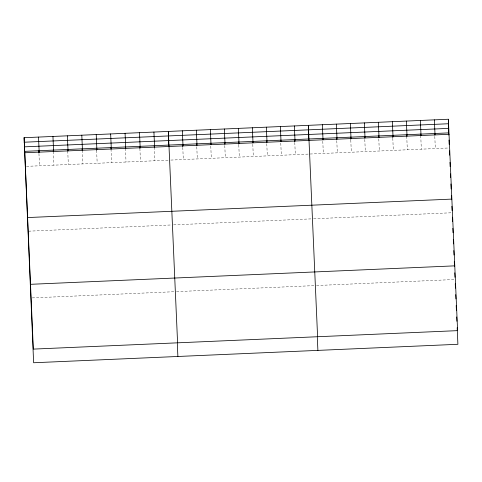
<?xml version="1.0" encoding="UTF-8"?>
<svg xmlns="http://www.w3.org/2000/svg" width="482" height="482" viewBox="0 0 482 482"><rect width="100%" height="100%" fill="white"/><g stroke="black" fill="none" stroke-linecap="round" stroke-linejoin="round"><path stroke-width="0.36" stroke-dasharray="2.41 1.81" d="M26.498 166.356L168.586 160.169M170.785 160.078L308.582 154.077M310.053 154.017L448.591 147.986M28.607 231.179L171.417 224.961M173.61 224.865L311.408 218.87M313.619 218.774L451.417 212.779M32.24 297.9L175.05 291.682M176.526 291.622L314.324 285.621M316.535 285.525L454.333 279.53M434.794 136.37L435.324 148.564M420.732 135.544L421.328 149.173M406.73 136.153L407.326 149.781M392.794 138.201L393.324 150.39M378.792 138.81L379.322 150.999M364.79 139.419L365.32 151.607M350.788 140.027L351.324 152.216M336.785 140.636L337.322 152.83M322.789 141.244L323.32 153.439M294.785 142.461L295.315 154.656M280.783 143.076L281.313 155.264M266.781 143.684L267.317 155.873M252.785 144.293L253.315 156.481M238.783 144.901L239.313 157.09M224.781 145.51L225.311 157.704M210.779 146.118L211.309 158.313M196.777 146.727L197.313 158.921M182.774 147.341L183.311 159.53M154.288 147.143L154.885 160.765M139.894 148.486L140.461 161.398M125.441 148.396L126.031 162.024M111.011 149.022L111.607 162.651M96.617 150.372L97.183 163.278M82.163 150.282L82.759 163.904M67.739 150.908L68.33 164.537M53.309 151.535L53.906 165.163M38.952 153.595L39.482 165.79"/><path stroke-width="0.72" d="M24.1 137.707L448.374 119.247L457.599 330.64L33.33 349.107L24.1 137.707L33.626 362.753L457.9 344.293L457.177 327.73M24.196 142.214L448.471 123.747M24.299 146.853L448.573 128.387M24.401 151.36L448.67 132.893L448.374 119.247M24.757 152.77L449.031 134.303M27.588 217.563L451.857 199.096M30.499 284.314L454.773 265.853M448.67 132.893L448.766 135.044M448.983 140.063L449.17 144.365M449.453 150.83L449.64 155.15M449.959 162.35L450.146 166.67M450.459 173.869L450.616 177.466M450.899 183.949L451.122 188.986M451.405 195.469L451.592 199.783M451.875 206.266L452.062 210.586M452.351 217.195L452.544 221.642M452.839 228.317L453.032 232.77M453.321 239.446L453.514 243.898M453.809 250.574L454.002 255.02M454.291 261.696L454.49 266.148M454.779 272.824L454.972 277.271M455.261 283.82L455.448 288.14M455.731 294.616L455.918 298.936M456.201 305.413L456.424 310.456M456.707 316.933L456.894 321.253M434.372 119.855L435.029 134.918M434.668 133.502L434.734 134.936M420.37 120.464L421.027 135.526M420.666 134.11L420.732 135.544M406.368 121.072L407.025 136.135M406.669 134.719L406.73 136.153M392.366 121.681L393.023 136.743M392.667 135.328L392.758 137.478M378.364 122.289L379.027 137.352M378.665 135.942L378.725 137.376M364.368 122.904L365.025 137.96M364.663 136.551L364.729 137.985M350.366 123.513L351.023 138.569M350.661 137.159L350.757 139.31M336.364 124.121L337.02 139.184M336.665 137.768L336.725 139.202M322.362 124.73L323.018 139.792M322.663 138.376L322.723 139.81M317.59 336.737L308.36 125.338L308.721 140.419M317.325 337.424L317.891 350.384M294.363 125.947L295.02 141.009M294.659 139.593L294.755 141.744M280.361 126.555L281.018 141.618M280.657 140.202L280.723 141.642M266.359 127.17L267.016 142.226M266.66 140.816L266.721 142.25M252.357 127.778L253.014 142.835M252.658 141.425L252.719 142.859M238.355 128.387L239.012 143.443M238.656 142.033L238.753 144.184M224.359 128.995L225.016 144.058M224.654 142.642L224.714 144.076M210.357 129.604L211.014 144.666M210.652 143.25L210.718 144.684M196.355 130.212L197.011 145.275M196.65 143.859L196.716 145.293M182.353 130.821L183.009 145.883M182.654 144.467L182.744 146.624M177.581 342.829L168.351 131.429L168.712 146.516M177.316 343.515L177.882 356.475M153.927 132.062L154.583 147.118M154.228 145.709L154.288 147.143M139.503 132.689L140.16 147.751M139.798 146.335L139.894 148.486M125.079 133.315L125.736 148.378M125.374 146.962L125.441 148.396M110.649 133.942L111.312 149.004M110.95 147.588L111.011 149.022M96.225 134.568L96.882 149.631M96.527 148.221L96.617 150.372M81.801 135.201L82.458 150.257M82.097 148.848L82.163 150.282M67.378 135.828L68.034 150.884M67.673 149.474L67.739 150.908M52.948 136.454L53.61 151.517M53.249 150.101L53.309 151.535M38.524 137.081L39.181 152.143M38.825 150.727L38.915 152.878"/></g></svg>
